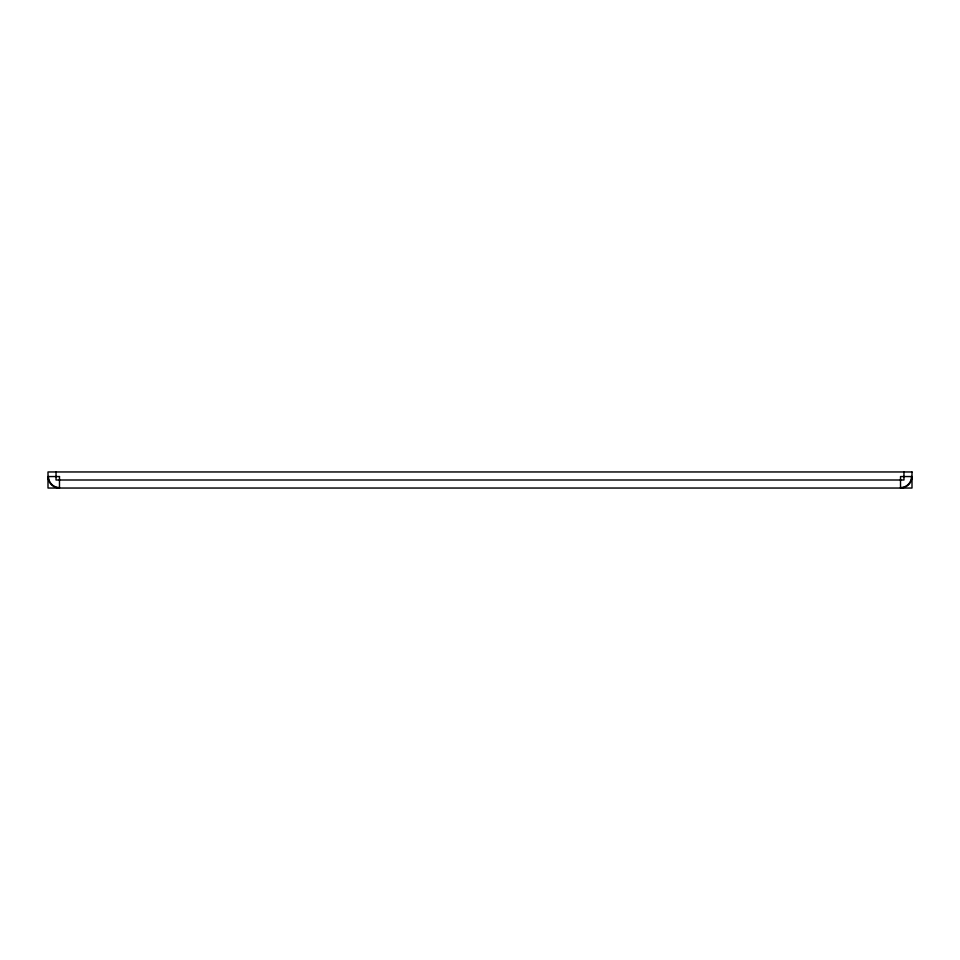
<?xml version="1.0" encoding="UTF-8"?>
<svg xmlns="http://www.w3.org/2000/svg" width="960" height="960" viewBox="0 0 960 960"><rect width="100%" height="100%" fill="white"/><g stroke="black" fill="none" stroke-linecap="round" stroke-linejoin="round"><path stroke-width="1.44" d="M903.96 471.96L903.96 480L56.04 480L56.04 471.96M59.484 488.04A11.484 11.484 0 0 1 48 476.556M912 476.556A11.484 11.484 0 0 1 900.516 488.04M912 471.96L48 471.96L48 488.04L912 488.04L912 471.96M59.484 476.556L48.456 476.556A11.028 11.028 0 0 0 59.484 487.584L59.484 476.556M911.544 476.556L900.516 476.556L900.516 487.584A11.028 11.028 0 0 0 911.544 476.556"/></g></svg>
